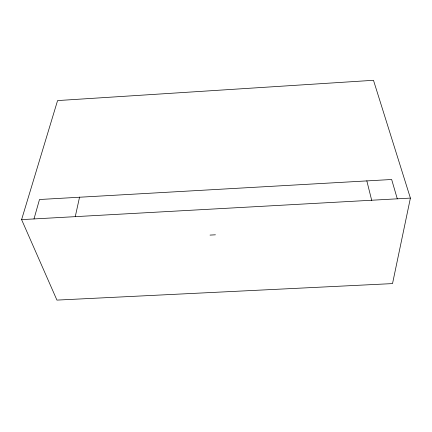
<?xml version="1.0" encoding="UTF-8"?>
<svg xmlns="http://www.w3.org/2000/svg" width="432" height="432" viewBox="0 0 432 432"><rect width="100%" height="100%" fill="white"/><g stroke="black" fill="none" stroke-linecap="round" stroke-linejoin="round"><path stroke-width="0.65" d="M410.4 198.094L392.526 283.597L56.932 300.1L21.6 219.623L57.575 100.575L373.486 80.298L410.4 198.094L21.6 219.623M75.238 216.767L79.564 197.078M33.993 218.938L39.496 199.508L391.651 179.496L397.294 198.823M210.038 235.094L215.428 234.808M366.817 180.814L371.725 200.453"/></g></svg>
